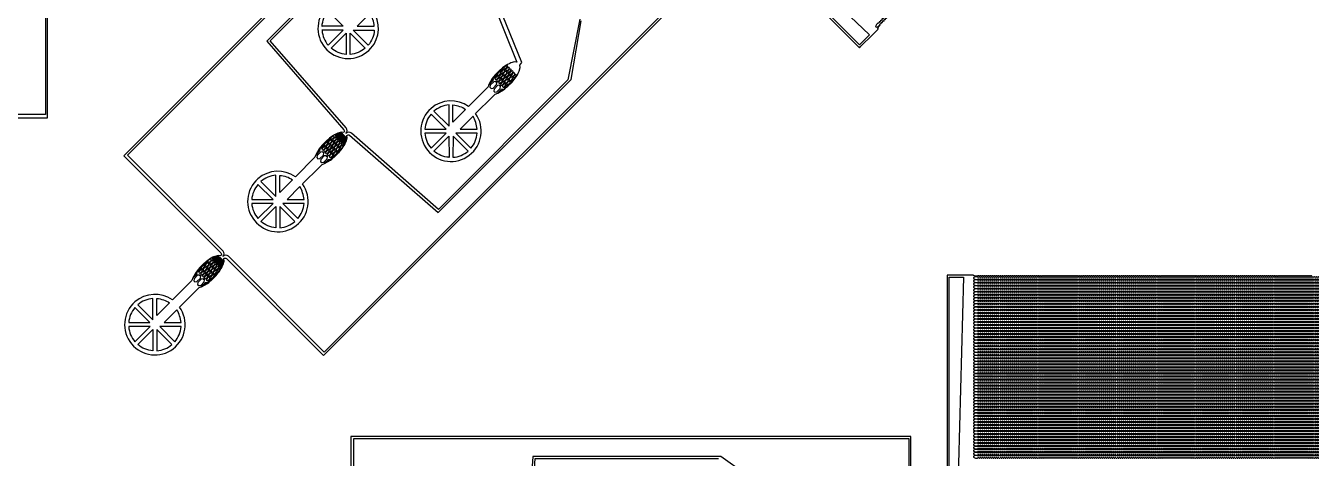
# Model space of a CAD drawing. Extents: x 4056 to 105656, y 4120 to 105720.
# Drawn here: x 57772 to 89639, y 57509 to 68221 of the extents above; entities that cross this region are included whole.
import ezdxf

# ---------------------------------------------------------------- set-up
doc = ezdxf.new("R2010")
doc.units = 13
doc.header["$MEASUREMENT"] = 0
doc.layers.add('Main Layer', color=7, linetype='Continuous', lineweight=0)

# ---------------------------------------------------------------- blocks, each defined once
blk = doc.blocks.new('row')
blk.add_lwpolyline([(-20, -1000, -0.774597), (-20, -1039), (-20, -1050, -0.774597), (-20, -1089), (-20, -1100, -0.774597), (-20, -1139), (-20, -1150, -0.774597), (-20, -1189), (-20, -1200, -0.774597), (-20, -1239), (-20, -1250, -0.774597), (-20, -1289), (-20, -1300, -0.774597), (-20, -1339), (-20, -1350, -0.774597), (-20, -1389), (-20, -1400, -0.774597), (-20, -1439), (-20, -1450, -0.774597), (-20, -1489), (-20, -1500, -0.774597), (-20, -1539), (-20, -1550, -0.774597), (-20, -1589), (-20, -1600, -0.774597), (-20, -1639), (-20, -1650, -0.774597), (-20, -1689), (-20, -1700, -0.774597), (-20, -1739), (-20, -1750, -0.774597), (-20, -1789), (-20, -1800, -0.774597), (-20, -1839), (-20, -1850, -0.774597), (-20, -1889), (-20, -1900, -0.774597), (-20, -1939), (-20, -1950, -0.774597), (-20, -1989), (-20, -2000, -0.774597), (-20, -2039), (-20, -2050, -0.774597), (-20, -2089), (-20, -2100, -0.774597), (-20, -2139), (-20, -2150, -0.774597), (-20, -2189), (-20, -2200, -0.774597), (-20, -2239), (-20, -2250, -0.774597), (-20, -2289), (-20, -2300, -0.774597), (-20, -2339), (-20, -2350, -0.774597), (-20, -2389), (-20, -2400, -0.774597), (-20, -2439), (-20, -2450, -0.774597), (-20, -2489), (-20, -2500, -0.774597), (-20, -2539), (-20, -2550, -0.774597), (-20, -2589), (-20, -2600, -0.774597), (-20, -2639), (-20, -2650, -0.774597), (-20, -2689), (-20, -2700, -0.774597), (-20, -2739), (-20, -2750, -0.774597), (-20, -2789), (-20, -2800, -0.774597), (-20, -2839), (-20, -2850, -0.774597), (-20, -2889), (-20, -2900, -0.774597), (-20, -2939), (-20, -2950, -0.774597), (-20, -2989), (-20, -3000, -0.774597), (-20, -3039), (-20, -3050, -0.774597), (-20, -3089), (-20, -3100, -0.774597), (-20, -3139), (-20, -3150, -0.774597), (-20, -3189), (-20, -3200, -0.774597), (-20, -3239), (-20, -3250, -0.774597), (-20, -3289), (-20, -3300, -0.774597), (-20, -3339), (-20, -3350, -0.774597), (-20, -3389), (-20, -3400, -0.774597), (-20, -3439), (-20, -3450, -0.774597), (-20, -3489), (-20, -3500, -0.774597), (-20, -3539), (-20, -3550, -0.774597), (-20, -3589), (-20, -3600, -0.774597), (-20, -3639), (-20, -3650, -0.774597), (-20, -3689), (-20, -3700, -0.774597), (-20, -3739), (-20, -3750, -0.774597), (-20, -3789), (-20, -3800, -0.774597), (-20, -3839), (-20, -3850, -0.774597), (-20, -3889), (-20, -3900, -0.774597), (-20, -3939), (-20, -3950, -0.774597), (-20, -3989), (-20, -4000, -0.774597), (-20, -4039), (-20, -4050, -0.774597), (-20, -4089), (-20, -4100, -0.774597), (-20, -4139), (-20, -4150, -0.774597), (-20, -4189), (-20, -4200, -0.774597), (-20, -4239), (-20, -4250, -0.774597), (-20, -4289), (-20, -4300, -0.774597), (-20, -4339), (-20, -4350, -0.774597), (-20, -4389), (-20, -4400, -0.774597), (-20, -4439), (-20, -4450, -0.774597), (-20, -4489), (-20, -4500, -0.774597), (-20, -4539), (-20, -4550, -0.774597), (-20, -4589), (-20, -4600, -0.774597), (-20, -4639), (-20, -4650, -0.774597), (-20, -4689), (-20, -4700, -0.774597), (-20, -4739), (-20, -4750, -0.774597), (-20, -4789), (-20, -4800, -0.774597), (-20, -4839), (-20, -4850, -0.774597), (-20, -4889), (-20, -4900, -0.774597), (-20, -4939), (-20, -4950, -0.774597), (-20, -4989), (-20, -5000, -0.774597), (-20, -5039), (-20, -5050, -0.774597), (-20, -5089), (-20, -5100, -0.774597), (-20, -5139), (-20, -5150, -0.774597), (-20, -5189), (-20, -5200, -0.774597), (-20, -5239), (-20, -5250, -0.774597), (-20, -5289), (-20, -5300, -0.774597), (-20, -5339), (-20, -5350, -0.774597), (-20, -5389), (-20, -5400, -0.774597), (-20, -5439), (-20, -5450, -0.774597), (-20, -5489), (-20, -5500, -0.774597), (-20, -5539), (-20, -5550, -0.774597), (-20, -5589), (-20, -5600, -0.774597), (-20, -5639), (-20, -5650, -0.774597), (-20, -5689), (-20, -5700, -0.774597), (-20, -5739), (-20, -5750, -0.774597), (-20, -5789), (-20, -5800, -0.774597), (-20, -5839), (-20, -5850, -0.774597), (-20, -5889), (-20, -5900, -0.774597), (-20, -5939), (-20, -5950, -0.774597), (-20, -5989), (-20, -6000, -0.774597), (-20, -6039), (-20, -6050, -0.774597), (-20, -6089), (-20, -6100, -0.774597), (-20, -6139), (-20, -6150, -0.774597), (-20, -6189), (-20, -6200, -0.774597), (-20, -6239), (-20, -6250, -0.774597), (-20, -6289), (-20, -6300, -0.774597), (-20, -6339), (-20, -6350, -0.774597), (-20, -6389), (-20, -6400, -0.774597), (-20, -6439), (-20, -6450, -0.774597), (-20, -6489), (-20, -6500, -0.774597), (-20, -6539), (-20, -6550, -0.774597), (-20, -6589), (-20, -6600, -0.774597), (-20, -6639), (-20, -6650, -0.774597), (-20, -6689), (-20, -6700, -0.774597), (-20, -6739), (-20, -6750, -0.774597), (-20, -6789), (-20, -6800, -0.774597), (-20, -6839), (-20, -6850, -0.774597), (-20, -6889), (-20, -6900, -0.774597), (-20, -6939), (-20, -6950, -0.774597), (-20, -6989), (-20, -7000, -0.774597), (-20, -7039), (-20, -7050, -0.774597), (-20, -7089), (-20, -7100, -0.774597), (-20, -7139), (-20, -7150, -0.774597), (-20, -7189), (-20, -7200, -0.774597), (-20, -7239), (-20, -7250, -0.774597), (-20, -7289), (-20, -7300, -0.774597), (-20, -7339), (-20, -7350, -0.774597), (-20, -7389), (-20, -7400, -0.774597), (-20, -7439), (-20, -7450, -0.774597), (-20, -7489), (-20, -7500, -0.774597), (-20, -7539), (-20, -7550, -0.774597), (-20, -7589), (-20, -7600, -0.774597), (-20, -7639), (-20, -7650, -0.774597), (-20, -7689), (-20, -7700, -0.774597), (-20, -7739), (-20, -7750, -0.774597), (-20, -7789), (-20, -7800, -0.774597), (-20, -7839), (-20, -7850, -0.774597), (-20, -7889), (-20, -7900, -0.774597), (-20, -7939), (-20, -7950, -0.774597), (-20, -7989), (-20, -8000, -0.774597), (-20, -8039), (-20, -8050, -0.774597), (-20, -8089), (-20, -8100, -0.774597), (-20, -8139), (-20, -8150, -0.774597), (-20, -8189), (-20, -8200, -0.774597), (-20, -8239), (-20, -8250, -0.774597), (-20, -8289), (-20, -8300, -0.774597), (-20, -8339), (-20, -8350, -0.774597), (-20, -8389), (-20, -8400, -0.774597), (-20, -8439), (-20, -8450, -0.774597), (-20, -8489), (-20, -8500, -0.774597), (-20, -8539), (-20, -8550, -0.774597), (-20, -8589), (-20, -8600, -0.774597), (-20, -8639), (-20, -8650, -0.774597), (-20, -8689), (-20, -8700, -0.774597), (-20, -8739), (-20, -8750, -0.774597), (-20, -8789), (-20, -8800, -0.774597), (-20, -8839), (-20, -8850, -0.774597), (-20, -8889), (-20, -8900, -0.774597), (-20, -8939), (-20, -8950, -0.774597), (-20, -8989), (-20, -9000, -0.774597), (-20, -9039), (-20, -9050, -0.774597), (-20, -9089), (-20, -9100, -0.774597), (-20, -9139), (-20, -9150, -0.774597), (-20, -9189), (-20, -9200, -0.774597), (-20, -9239), (-20, -9250, -0.774597), (-20, -9289), (-20, -9300, -0.774597), (-20, -9339), (-20, -9350, -0.774597), (-20, -9389), (-20, -9400, -0.774597), (-20, -9439), (-20, -9450, -0.774597), (-20, -9489), (-20, -9500, -0.774597), (-20, -9539), (-20, -9550, -0.774597), (-20, -9589), (-20, -9600, -0.774597), (-20, -9639), (-20, -9650, -0.774597), (-20, -9689), (-20, -9700, -0.774597), (-20, -9739), (-20, -9750, -0.774597), (-20, -9789), (-20, -9800, -0.774597), (-20, -9839), (-20, -9850, -0.774597), (-20, -9889), (-20, -9900, -0.774597), (-20, -9939), (-20, -9950, -0.774597), (-20, -9989), (-20, -10000, -0.774597), (-20, -10039), (-20, -10050, -0.774597), (-20, -10089), (-20, -10100, -0.774597), (-20, -10139), (-20, -10150, -0.774597), (-20, -10189), (-20, -10200, -0.774597), (-20, -10239), (-20, -10250, -0.774597), (-20, -10289), (-20, -10300, -0.774597), (-20, -10339), (-20, -10350, -0.774597), (-20, -10389), (-20, -10400, -0.774597), (-20, -10439), (-20, -10450, -0.774597), (-20, -10489), (-20, -10500, -0.774597), (-20, -10539), (-20, -10550, -0.774597), (-20, -10589), (-20, -10600, -0.774597), (-20, -10639), (-20, -10650, -0.774597), (-20, -10689), (-20, -10700, -0.774597), (-20, -10739), (-20, -10750, -0.774597), (-20, -10789), (-20, -10800, -0.774597), (-20, -10839), (-20, -10850, -0.774597), (-20, -10889), (-20, -10900, -0.774597), (-20, -10939), (-20, -10950, -0.774597), (-20, -10989), (-20, -11000, -0.774597), (-20, -11039), (-20, -11050, -0.774597), (-20, -11089), (-20, -11100, -0.774597), (-20, -11139), (-20, -11150, -0.774597), (-20, -11189), (-20, -11200, -0.774597), (-20, -11239), (-20, -11250, -0.774597), (-20, -11289), (-20, -11300, -0.774597), (-20, -11339), (-20, -11350, -0.774597), (-20, -11389), (-20, -11400, -0.774597), (-20, -11439), (-20, -11450, -0.774597), (-20, -11489), (-20, -11500, -0.774597), (-20, -11539), (-20, -11550, -0.774597), (-20, -11589), (-20, -11600, -0.774597), (-20, -11639), (-20, -11650, -0.774597), (-20, -11689), (-20, -11700, -0.774597), (-20, -11739), (-20, -11750, -0.774597), (-20, -11789), (-20, -11800, -0.774597), (-20, -11839), (-20, -11850, -0.774597), (-20, -11889), (-20, -11900, -0.774597), (-20, -11939), (-20, -11950, -0.774597), (-20, -11989), (-20, -12000, -0.774597), (-20, -12039), (-20, -12050, -0.774597), (-20, -12089), (-20, -12100, -0.774597), (-20, -12139), (-20, -12150, -0.774597), (-20, -12189), (-20, -12200, -0.774597), (-20, -12239), (-20, -12250, -0.774597), (-20, -12289), (-20, -12300, -0.774597), (-20, -12339), (-20, -12350, -0.774597), (-20, -12389), (-20, -12400, -0.774597), (-20, -12439), (-20, -12450, -0.774597), (-20, -12489), (-20, -12500, -0.774597), (-20, -12539), (-20, -12550, -0.774597), (-20, -12589), (-20, -12600, -0.774597), (-20, -12639), (-20, -12650, -0.774597), (-20, -12689), (-20, -12700, -0.774597), (-20, -12739), (-20, -12750, -0.774597), (-20, -12789), (-20, -12800, -0.774597), (-20, -12839), (-20, -12850, -0.774597), (-20, -12889), (-20, -12900, -0.774597), (-20, -12939), (-20, -12950, -0.774597), (-20, -12989), (-20, -13000, -0.774597), (-20, -13039), (-20, -13050, -0.774597), (-20, -13089), (-20, -13100, -0.774597), (-20, -13139), (-20, -13150, -0.774597), (-20, -13189), (-20, -13200, -0.774597), (-20, -13239), (-20, -13250, -0.774597), (-20, -13289), (-20, -13300, -0.774597), (-20, -13339), (-20, -13350, -0.774597), (-20, -13389), (-20, -13400, -0.774597), (-20, -13439), (-20, -13450, -0.774597), (-20, -13489), (-20, -13500, -0.774597), (-20, -13539), (-20, -13550, -0.774597), (-20, -13589), (-20, -13600, -0.774597), (-20, -13639), (-20, -13650, -0.774597), (-20, -13689), (-20, -13700, -0.774597), (-20, -13739), (-20, -13750, -0.774597), (-20, -13789), (-20, -13800, -0.774597), (-20, -13839), (-20, -13850, -0.774597), (-20, -13889), (-20, -13900, -0.774597), (-20, -13939), (-20, -13950, -0.774597), (-20, -13989), (-20, -14000, -0.774597), (-20, -14039), (-20, -14050, -0.774597), (-20, -14089), (-20, -14100, -0.774597), (-20, -14139), (-20, -14150, -0.774597), (-20, -14189), (-20, -14200, -0.774597), (-20, -14239), (-20, -14250, -0.774597), (-20, -14289), (-20, -14300, -0.774597), (-20, -14339), (-20, -14350, -0.774597), (-20, -14389), (-20, -14400, -0.774597), (-20, -14439), (-20, -14450, -0.774597), (-20, -14489), (-20, -14500, -0.774597), (-20, -14539), (-20, -14550, -0.774597), (-20, -14589), (-20, -14600, -0.774597), (-20, -14639), (-20, -14650, -0.774597), (-20, -14689), (-20, -14700, -0.774597), (-20, -14739), (-20, -14750, -0.774597), (-20, -14789), (-20, -14800, -0.774597), (-20, -14839), (-20, -14850, -0.774597), (-20, -14889), (-20, -14900, -0.774597), (-20, -14939), (-20, -14950, -0.774597), (-20, -14989), (-20, -15000, -0.774597), (-20, -15039), (-20, -15050, -0.774597), (-20, -15089), (-20, -15100), (0, -15150), (25, -15150), (45, -15100), (45, -15089, -0.774597), (45, -15050), (45, -15039, -0.774597), (45, -15000), (45, -14989, -0.774597), (45, -14950), (45, -14939, -0.774597), (45, -14900), (45, -14889, -0.774597), (45, -14850), (45, -14839, -0.774597), (45, -14800), (45, -14789, -0.774597), (45, -14750), (45, -14739, -0.774597), (45, -14700), (45, -14689, -0.774597), (45, -14650), (45, -14639, -0.774597), (45, -14600), (45, -14589, -0.774597), (45, -14550), (45, -14539, -0.774597), (45, -14500), (45, -14489, -0.774597), (45, -14450), (45, -14439, -0.774597), (45, -14400), (45, -14389, -0.774597), (45, -14350), (45, -14339, -0.774597), (45, -14300), (45, -14289, -0.774597), (45, -14250), (45, -14239, -0.774597), (45, -14200), (45, -14189, -0.774597), (45, -14150), (45, -14139, -0.774597), (45, -14100), (45, -14089, -0.774597), (45, -14050), (45, -14039, -0.774597), (45, -14000), (45, -13989, -0.774597), (45, -13950), (45, -13939, -0.774597), (45, -13900), (45, -13889, -0.774597), (45, -13850), (45, -13839, -0.774597), (45, -13800), (45, -13789, -0.774597), (45, -13750), (45, -13739, -0.774597), (45, -13700), (45, -13689, -0.774597), (45, -13650), (45, -13639, -0.774597), (45, -13600), (45, -13589, -0.774597), (45, -13550), (45, -13539, -0.774597), (45, -13500), (45, -13489, -0.774597), (45, -13450), (45, -13439, -0.774597), (45, -13400), (45, -13389, -0.774597), (45, -13350), (45, -13339, -0.774597), (45, -13300), (45, -13289, -0.774597), (45, -13250), (45, -13239, -0.774597), (45, -13200), (45, -13189, -0.774597), (45, -13150), (45, -13139, -0.774597), (45, -13100), (45, -13089, -0.774597), (45, -13050), (45, -13039, -0.774597), (45, -13000), (45, -12989, -0.774597), (45, -12950), (45, -12939, -0.774597), (45, -12900), (45, -12889, -0.774597), (45, -12850), (45, -12839, -0.774597), (45, -12800), (45, -12789, -0.774597), (45, -12750), (45, -12739, -0.774597), (45, -12700), (45, -12689, -0.774597), (45, -12650), (45, -12639, -0.774597), (45, -12600), (45, -12589, -0.774597), (45, -12550), (45, -12539, -0.774597), (45, -12500), (45, -12489, -0.774597), (45, -12450), (45, -12439, -0.774597), (45, -12400), (45, -12389, -0.774597), (45, -12350), (45, -12339, -0.774597), (45, -12300), (45, -12289, -0.774597), (45, -12250), (45, -12239, -0.774597), (45, -12200), (45, -12189, -0.774597), (45, -12150), (45, -12139, -0.774597), (45, -12100), (45, -12089, -0.774597), (45, -12050), (45, -12039, -0.774597), (45, -12000), (45, -11989, -0.774597), (45, -11950), (45, -11939, -0.774597), (45, -11900), (45, -11889, -0.774597), (45, -11850), (45, -11839, -0.774597), (45, -11800), (45, -11789, -0.774597), (45, -11750), (45, -11739, -0.774597), (45, -11700), (45, -11689, -0.774597), (45, -11650), (45, -11639, -0.774597), (45, -11600), (45, -11589, -0.774597), (45, -11550), (45, -11539, -0.774597), (45, -11500), (45, -11489, -0.774597), (45, -11450), (45, -11439, -0.774597), (45, -11400), (45, -11389, -0.774597), (45, -11350), (45, -11339, -0.774597), (45, -11300), (45, -11289, -0.774597), (45, -11250), (45, -11239, -0.774597), (45, -11200), (45, -11189, -0.774597), (45, -11150), (45, -11139, -0.774597), (45, -11100), (45, -11089, -0.774597), (45, -11050), (45, -11039, -0.774597), (45, -11000), (45, -10989, -0.774597), (45, -10950), (45, -10939, -0.774597), (45, -10900), (45, -10889, -0.774597), (45, -10850), (45, -10839, -0.774597), (45, -10800), (45, -10789, -0.774597), (45, -10750), (45, -10739, -0.774597), (45, -10700), (45, -10689, -0.774597), (45, -10650), (45, -10639, -0.774597), (45, -10600), (45, -10589, -0.774597), (45, -10550), (45, -10539, -0.774597), (45, -10500), (45, -10489, -0.774597), (45, -10450), (45, -10439, -0.774597), (45, -10400), (45, -10389, -0.774597), (45, -10350), (45, -10339, -0.774597), (45, -10300), (45, -10289, -0.774597), (45, -10250), (45, -10239, -0.774597), (45, -10200), (45, -10189, -0.774597), (45, -10150), (45, -10139, -0.774597), (45, -10100), (45, -10089, -0.774597), (45, -10050), (45, -10039, -0.774597), (45, -10000), (45, -9989, -0.774597), (45, -9950), (45, -9939, -0.774597), (45, -9900), (45, -9889, -0.774597), (45, -9850), (45, -9839, -0.774597), (45, -9800), (45, -9789, -0.774597), (45, -9750), (45, -9739, -0.774597), (45, -9700), (45, -9689, -0.774597), (45, -9650), (45, -9639, -0.774597), (45, -9600), (45, -9589, -0.774597), (45, -9550), (45, -9539, -0.774597), (45, -9500), (45, -9489, -0.774597), (45, -9450), (45, -9439, -0.774597), (45, -9400), (45, -9389, -0.774597), (45, -9350), (45, -9339, -0.774597), (45, -9300), (45, -9289, -0.774597), (45, -9250), (45, -9239, -0.774597), (45, -9200), (45, -9189, -0.774597), (45, -9150), (45, -9139, -0.774597), (45, -9100), (45, -9089, -0.774597), (45, -9050), (45, -9039, -0.774597), (45, -9000), (45, -8989, -0.774597), (45, -8950), (45, -8939, -0.774597), (45, -8900), (45, -8889, -0.774597), (45, -8850), (45, -8839, -0.774597), (45, -8800), (45, -8789, -0.774597), (45, -8750), (45, -8739, -0.774597), (45, -8700), (45, -8689, -0.774597), (45, -8650), (45, -8639, -0.774597), (45, -8600), (45, -8589, -0.774597), (45, -8550), (45, -8539, -0.774597), (45, -8500), (45, -8489, -0.774597), (45, -8450), (45, -8439, -0.774597), (45, -8400), (45, -8389, -0.774597), (45, -8350), (45, -8339, -0.774597), (45, -8300), (45, -8289, -0.774597), (45, -8250), (45, -8239, -0.774597), (45, -8200), (45, -8189, -0.774597), (45, -8150), (45, -8139, -0.774597), (45, -8100), (45, -8089, -0.774597), (45, -8050), (45, -8039, -0.774597), (45, -8000), (45, -7989, -0.774597), (45, -7950), (45, -7939, -0.774597), (45, -7900), (45, -7889, -0.774597), (45, -7850), (45, -7839, -0.774597), (45, -7800), (45, -7789, -0.774597), (45, -7750), (45, -7739, -0.774597), (45, -7700), (45, -7689, -0.774597), (45, -7650), (45, -7639, -0.774597), (45, -7600), (45, -7589, -0.774597), (45, -7550), (45, -7539, -0.774597), (45, -7500), (45, -7489, -0.774597), (45, -7450), (45, -7439, -0.774597), (45, -7400), (45, -7389, -0.774597), (45, -7350), (45, -7339, -0.774597), (45, -7300), (45, -7289, -0.774597), (45, -7250), (45, -7239, -0.774597), (45, -7200), (45, -7189, -0.774597), (45, -7150), (45, -7139, -0.774597), (45, -7100), (45, -7089, -0.774597), (45, -7050), (45, -7039, -0.774597), (45, -7000), (45, -6989, -0.774597), (45, -6950), (45, -6939, -0.774597), (45, -6900), (45, -6889, -0.774597), (45, -6850), (45, -6839, -0.774597), (45, -6800), (45, -6789, -0.774597), (45, -6750), (45, -6739, -0.774597), (45, -6700), (45, -6689, -0.774597), (45, -6650), (45, -6639, -0.774597), (45, -6600), (45, -6589, -0.774597), (45, -6550), (45, -6539, -0.774597), (45, -6500), (45, -6489, -0.774597), (45, -6450), (45, -6439, -0.774597), (45, -6400), (45, -6389, -0.774597), (45, -6350), (45, -6339, -0.774597), (45, -6300), (45, -6289, -0.774597), (45, -6250), (45, -6239, -0.774597), (45, -6200), (45, -6189, -0.774597), (45, -6150), (45, -6139, -0.774597), (45, -6100), (45, -6089, -0.774597), (45, -6050), (45, -6039, -0.774597), (45, -6000), (45, -5989, -0.774597), (45, -5950), (45, -5939, -0.774597), (45, -5900), (45, -5889, -0.774597), (45, -5850), (45, -5839, -0.774597), (45, -5800), (45, -5789, -0.774597), (45, -5750), (45, -5739, -0.774597), (45, -5700), (45, -5689, -0.774597), (45, -5650), (45, -5639, -0.774597), (45, -5600), (45, -5589, -0.774597), (45, -5550), (45, -5539, -0.774597), (45, -5500), (45, -5489, -0.774597), (45, -5450), (45, -5439, -0.774597), (45, -5400), (45, -5389, -0.774597), (45, -5350), (45, -5339, -0.774597), (45, -5300), (45, -5289, -0.774597), (45, -5250), (45, -5239, -0.774597), (45, -5200), (45, -5189, -0.774597), (45, -5150), (45, -5139, -0.774597), (45, -5100), (45, -5089, -0.774597), (45, -5050), (45, -5039, -0.774597), (45, -5000), (45, -4989, -0.774597), (45, -4950), (45, -4939, -0.774597), (45, -4900), (45, -4889, -0.774597), (45, -4850), (45, -4839, -0.774597), (45, -4800), (45, -4789, -0.774597), (45, -4750), (45, -4739, -0.774597), (45, -4700), (45, -4689, -0.774597), (45, -4650), (45, -4639, -0.774597), (45, -4600), (45, -4589, -0.774597), (45, -4550), (45, -4539, -0.774597), (45, -4500), (45, -4489, -0.774597), (45, -4450), (45, -4439, -0.774597), (45, -4400), (45, -4389, -0.774597), (45, -4350), (45, -4339, -0.774597), (45, -4300), (45, -4289, -0.774597), (45, -4250), (45, -4239, -0.774597), (45, -4200), (45, -4189, -0.774597), (45, -4150), (45, -4139, -0.774597), (45, -4100), (45, -4089, -0.774597), (45, -4050), (45, -4039, -0.774597), (45, -4000), (45, -3989, -0.774597), (45, -3950), (45, -3939, -0.774597), (45, -3900), (45, -3889, -0.774597), (45, -3850), (45, -3839, -0.774597), (45, -3800), (45, -3789, -0.774597), (45, -3750), (45, -3739, -0.774597), (45, -3700), (45, -3689, -0.774597), (45, -3650), (45, -3639, -0.774597), (45, -3600), (45, -3589, -0.774597), (45, -3550), (45, -3539, -0.774597), (45, -3500), (45, -3489, -0.774597), (45, -3450), (45, -3439, -0.774597), (45, -3400), (45, -3389, -0.774597), (45, -3350), (45, -3339, -0.774597), (45, -3300), (45, -3289, -0.774597), (45, -3250), (45, -3239, -0.774597), (45, -3200), (45, -3189, -0.774597), (45, -3150), (45, -3139, -0.774597), (45, -3100), (45, -3089, -0.774597), (45, -3050), (45, -3039, -0.774597), (45, -3000), (45, -2989, -0.774597), (45, -2950), (45, -2939, -0.774597), (45, -2900), (45, -2889, -0.774597), (45, -2850), (45, -2839, -0.774597), (45, -2800), (45, -2789, -0.774597), (45, -2750), (45, -2739, -0.774597), (45, -2700), (45, -2689, -0.774597), (45, -2650), (45, -2639, -0.774597), (45, -2600), (45, -2589, -0.774597), (45, -2550), (45, -2539, -0.774597), (45, -2500), (45, -2489, -0.774597), (45, -2450), (45, -2439, -0.774597), (45, -2400), (45, -2389, -0.774597), (45, -2350), (45, -2339, -0.774597), (45, -2300), (45, -2289, -0.774597), (45, -2250), (45, -2239, -0.774597), (45, -2200), (45, -2189, -0.774597), (45, -2150), (45, -2139, -0.774597), (45, -2100), (45, -2089, -0.774597), (45, -2050), (45, -2039, -0.774597), (45, -2000), (45, -1989, -0.774597), (45, -1950), (45, -1939, -0.774597), (45, -1900), (45, -1889, -0.774597), (45, -1850), (45, -1839, -0.774597), (45, -1800), (45, -1789, -0.774597), (45, -1750), (45, -1739, -0.774597), (45, -1700), (45, -1689, -0.774597), (45, -1650), (45, -1639, -0.774597), (45, -1600), (45, -1589, -0.774597), (45, -1550), (45, -1539, -0.774597), (45, -1500), (45, -1489, -0.774597), (45, -1450), (45, -1439, -0.774597), (45, -1400), (45, -1389, -0.774597), (45, -1350), (45, -1339, -0.774597), (45, -1300), (45, -1289, -0.774597), (45, -1250), (45, -1239, -0.774597), (45, -1200), (45, -1189, -0.774597), (45, -1150), (45, -1139, -0.774597), (45, -1100), (45, -1089, -0.774597), (45, -1050), (45, -1039, -0.774597), (45, -1000), (45, -989, -0.774597), (45, -950), (45, -939, -0.774597), (45, -900), (45, -889, -0.774597), (45, -850), (45, -839, -0.774597), (45, -800), (45, -789, -0.774597), (45, -750), (45, -739, -0.774597), (45, -700), (45, -689, -0.774597), (45, -650), (45, -639, -0.774597), (45, -600), (45, -589, -0.774597), (45, -550), (45, -539, -0.774597), (45, -500), (45, -489, -0.774597), (45, -450), (45, -439, -0.774597), (45, -400), (45, -389, -0.774597), (45, -350), (45, -339, -0.774597), (45, -300), (45, -289, -0.774597), (45, -250), (45, -239, -0.774597), (45, -200), (45, -189, -0.774597), (45, -150), (45, -139, -0.774597), (45, -100), (45, -50), (45, -50), (25, 0), (0, 0), (-20, -50), (-20, -100, -0.774597), (-20, -139), (-20, -150, -0.774597), (-20, -189), (-20, -200, -0.774597), (-20, -239), (-20, -250, -0.774597), (-20, -289), (-20, -300, -0.774597), (-20, -339), (-20, -350, -0.774597), (-20, -389), (-20, -400, -0.774597), (-20, -439), (-20, -450, -0.774597), (-20, -489), (-20, -500, -0.774597), (-20, -539), (-20, -550, -0.774597), (-20, -589), (-20, -600, -0.774597), (-20, -639), (-20, -650, -0.774597), (-20, -689), (-20, -700, -0.774597), (-20, -739), (-20, -750, -0.774597), (-20, -789), (-20, -800, -0.774597), (-20, -839), (-20, -850, -0.774597), (-20, -889), (-20, -900, -0.774597), (-20, -939), (-20, -950, -0.774597), (-20, -989)], format="xyb", close=True)
blk = doc.blocks.new('*U8')
for points in [[(7468, -7717, 0.774597), (7468, -7679), (7468, -7667, 0.774597), (7468, -7629), (7468, -7617, 0.774597), (7468, -7579), (7468, -7567, 0.774597), (7468, -7529), (7468, -7517, 0.774597), (7468, -7479), (7468, -7467, 0.774597), (7468, -7429), (7468, -7417, 0.774597), (7468, -7379), (7468, -7367, 0.774597), (7468, -7329), (7468, -7317, 0.774597), (7468, -7279), (7468, -7267, 0.774597), (7468, -7229), (7468, -7217, 0.774597), (7468, -7179), (7468, -7167, 0.774597), (7468, -7129), (7468, -7117, 0.774597), (7468, -7079), (7468, -7067, 0.774597), (7468, -7029), (7468, -7017, 0.774597), (7468, -6979), (7468, -6967, 0.774597), (7468, -6929), (7468, -6917, 0.774597), (7468, -6879), (7468, -6867, 0.774597), (7468, -6829), (7468, -6817, 0.774597), (7468, -6779), (7468, -6767, 0.774597), (7468, -6729), (7468, -6717, 0.774597), (7468, -6679), (7468, -6667, 0.774597), (7468, -6629), (7468, -6617, 0.774597), (7468, -6579), (7468, -6567, 0.774597), (7468, -6529), (7468, -6517, 0.774597), (7468, -6479), (7468, -6467, 0.774597), (7468, -6429), (7468, -6417, 0.774597), (7468, -6379), (7468, -6367, 0.774597), (7468, -6329), (7468, -6317, 0.774597), (7468, -6279), (7468, -6267, 0.774597), (7468, -6229), (7468, -6217, 0.774597), (7468, -6179), (7468, -6167, 0.774597), (7468, -6129), (7468, -6117, 0.774597), (7468, -6079), (7468, -6067, 0.774597), (7468, -6029), (7468, -6017, 0.774597), (7468, -5979), (7468, -5967, 0.774597), (7468, -5929), (7468, -5917, 0.774597), (7468, -5879), (7468, -5867, 0.774597), (7468, -5829), (7468, -5817, 0.774597), (7468, -5779), (7468, -5767, 0.774597), (7468, -5729), (7468, -5717, 0.774597), (7468, -5679), (7468, -5667, 0.774597), (7468, -5629), (7468, -5617, 0.774597), (7468, -5579), (7468, -5567, 0.774597), (7468, -5529), (7468, -5517, 0.774597), (7468, -5479), (7468, -5467, 0.774597), (7468, -5429), (7468, -5417, 0.774597), (7468, -5379), (7468, -5367, 0.774597), (7468, -5329), (7468, -5317, 0.774597), (7468, -5279), (7468, -5267, 0.774597), (7468, -5229), (7468, -5217, 0.774597), (7468, -5179), (7468, -5167, 0.774597), (7468, -5129), (7468, -5117, 0.774597), (7468, -5079), (7468, -5067, 0.774597), (7468, -5029), (7468, -5017, 0.774597), (7468, -4979), (7468, -4967, 0.774597), (7468, -4929), (7468, -4917, 0.774597), (7468, -4879), (7468, -4867, 0.774597), (7468, -4829), (7468, -4817, 0.774597), (7468, -4779), (7468, -4767, 0.774597), (7468, -4729), (7468, -4717, 0.774597), (7468, -4679), (7468, -4667, 0.774597), (7468, -4629), (7468, -4617, 0.774597), (7468, -4579), (7468, -4567, 0.774597), (7468, -4529), (7468, -4517, 0.774597), (7468, -4479), (7468, -4467, 0.774597), (7468, -4429), (7468, -4417, 0.774597), (7468, -4379), (7468, -4367, 0.774597), (7468, -4329), (7468, -4317, 0.774597), (7468, -4279), (7468, -4267, 0.774597), (7468, -4229), (7468, -4217, 0.774597), (7468, -4179), (7468, -4167, 0.774597), (7468, -4129), (7468, -4117, 0.774597), (7468, -4079), (7468, -4067, 0.774597), (7468, -4029), (7468, -4017, 0.774597), (7468, -3979), (7468, -3967, 0.774597), (7468, -3929), (7468, -3917, 0.774597), (7468, -3879), (7468, -3867, 0.774597), (7468, -3829), (7468, -3817, 0.774597), (7468, -3779), (7468, -3767, 0.774597), (7468, -3729), (7468, -3717, 0.774597), (7468, -3679), (7468, -3667, 0.774597), (7468, -3629), (7468, -3617, 0.774597), (7468, -3579), (7468, -3567, 0.774597), (7468, -3529), (7468, -3517, 0.774597), (7468, -3479), (7468, -3467, 0.774597), (7468, -3429), (7468, -3417, 0.774597), (7468, -3379), (7468, -3367, 0.774597), (7468, -3329), (7468, -3317, 0.774597), (7468, -3279), (7468, -3267, 0.774597), (7468, -3229), (7468, -3217, 0.774597), (7468, -3179), (7468, -3167, 0.774597), (7468, -3129), (7468, -3117, 0.774597), (7468, -3079), (7468, -3067, 0.774597), (7468, -3029), (7468, -3017, 0.774597), (7468, -2979), (7468, -2967, 0.774597), (7468, -2929), (7468, -2917, 0.774597), (7468, -2879), (7468, -2867, 0.774597), (7468, -2829), (7468, -2817, 0.774597), (7468, -2779), (7468, -2767, 0.774597), (7468, -2729), (7468, -2717, 0.774597), (7468, -2679), (7468, -2667, 0.774597), (7468, -2629), (7468, -2617, 0.774597), (7468, -2579), (7468, -2567, 0.774597), (7468, -2529), (7468, -2517, 0.774597), (7468, -2479), (7468, -2467, 0.774597), (7468, -2429), (7468, -2417, 0.774597), (7468, -2379), (7468, -2367, 0.774597), (7468, -2329), (7468, -2317, 0.774597), (7468, -2279), (7468, -2267, 0.774597), (7468, -2229), (7468, -2217, 0.774597), (7468, -2179), (7468, -2167, 0.774597), (7468, -2129), (7468, -2117, 0.774597), (7468, -2079), (7468, -2067, 0.774597), (7468, -2029), (7468, -2017, 0.774597), (7468, -1979), (7468, -1967, 0.774597), (7468, -1929), (7468, -1917, 0.774597), (7468, -1879), (7468, -1867, 0.774597), (7468, -1829), (7468, -1817, 0.774597), (7468, -1779), (7468, -1767, 0.774597), (7468, -1729), (7468, -1717, 0.774597), (7468, -1679), (7468, -1667, 0.774597), (7468, -1629), (7468, -1617, 0.774597), (7468, -1579), (7468, -1567, 0.774597), (7468, -1529), (7468, -1517, 0.774597), (7468, -1479), (7468, -1467, 0.774597), (7468, -1429), (7468, -1417, 0.774597), (7468, -1379), (7468, -1367, 0.774597), (7468, -1329), (7468, -1317, 0.774597), (7468, -1279), (7468, -1267, 0.774597), (7468, -1229), (7468, -1217, 0.774597), (7468, -1179), (7468, -1167, 0.774597), (7468, -1129), (7468, -1117, 0.774597), (7468, -1079), (7468, -1067, 0.774597), (7468, -1029), (7468, -1017, 0.774597), (7468, -979), (7468, -967, 0.774597), (7468, -929), (7468, -917, 0.774597), (7468, -879), (7468, -867, 0.774597), (7468, -829), (7468, -817, 0.774597), (7468, -779), (7468, -767, 0.774597), (7468, -729), (7468, -717, 0.774597), (7468, -679), (7468, -667, 0.774597), (7468, -629), (7468, -617, 0.774597), (7468, -579), (7468, -567, 0.774597), (7468, -529), (7468, -517, 0.774597), (7468, -479), (7468, -467, 0.774597), (7468, -429), (7468, -417, 0.774597), (7468, -379), (7468, -367, 0.774597), (7468, -329), (7468, -317, 0.774597), (7468, -279), (7468, -267, 0.774597), (7468, -229), (7468, -217, 0.774597), (7468, -179), (7468, -167, 0.774597), (7468, -129), (7468, -117, 0.774597), (7468, -79), (7468, -67, 0.774597), (7468, -29), (7468, -17, 0.774597), (7468, 21), (7468, 33, 0.774597), (7468, 71), (7468, 83, 0.774597), (7468, 121), (7468, 133, 0.774597), (7468, 171), (7468, 183, 0.774597), (7468, 221), (7468, 233, 0.774597), (7468, 271), (7468, 283, 0.774597), (7468, 321), (7468, 333, 0.774597), (7468, 371), (7468, 383, 0.774597), (7468, 421), (7468, 433, 0.774597), (7468, 471), (7468, 483, 0.774597), (7468, 521), (7468, 533, 0.774597), (7468, 571), (7468, 621), (7488, 671), (7500, 671), (7500, 1275), (7500, 1325), (1079, 1325)], [(1500, 2226), (3500, 2226), (3500, 2276), (3500, 16110), (100, 16110, -0.387956), (50, 16162), (101, 16198), (143, 16277), (158, 16310), (163, 16326), (177, 16370), (182, 16392), (198, 16472), (204, 16508), (213, 16608), (212, 16740), (203, 16840), (198, 16880), (156, 17041), (125, 17100), (125, 17784, 0.347177), (748, 18474, 2.252077), (-125, 17784), (-125, 17193), (-125, 17100), (-156, 17041), (-198, 16880), (-203, 16840), (-212, 16740), (-213, 16608), (-204, 16508), (-198, 16472), (-182, 16392), (-177, 16370), (-163, 16326), (-158, 16310), (-143, 16277), (-101, 16197), (-50, 16162, -0.3605), (-95, 16110), (-3500, 16110), (-3500, 2276), (-3500, 2226), (-1500, 2226)], [(-1079, 1325), (-7500, 1325), (-7500, 1275), (-7500, 871), (-7500, 671), (-7487, 671), (-7468, 621), (-7468, 571, 0.774597)], [(2150, 5730), (3003, 6936), (3003, 11593), (100, 11798, -0.387956), (50, 11849), (101, 11886), (143, 11965), (158, 11997), (163, 12014), (177, 12058), (182, 12080), (198, 12160), (204, 12196), (213, 12296), (212, 12428), (203, 12528), (198, 12568), (156, 12729), (125, 12787), (125, 13472, 0.347177), (748, 14161, 2.252077), (-125, 13472), (-125, 12880), (-125, 12787), (-156, 12729), (-198, 12568), (-203, 12528), (-212, 12428), (-213, 12296), (-204, 12196), (-198, 12160), (-182, 12080), (-177, 12058), (-163, 12014), (-158, 11997), (-143, 11965), (-101, 11885), (-50, 11849, -0.3605), (-95, 11798), (-3003, 11593), (-3003, 6936), (-2150, 5730)], [(-1500, 2276), (-3450, 2276), (-3450, 16035), (-90, 16035, 0.370989), (0, 16137, 0.370989), (90, 16035), (3450, 16035), (3450, 2276), (1500, 2276)], [(1927, 9206, 2.252077), (1054, 9895, 0.347177), (1677, 9206)], [(-150, 6902), (-1752, 7583), (-1702, 7619), (-1702, 7620), (-1659, 7699), (-1645, 7731), (-1640, 7748), (-1626, 7792), (-1620, 7814), (-1605, 7894), (-1598, 7930), (-1590, 8030), (-1590, 8162), (-1600, 8262), (-1604, 8302), (-1646, 8463), (-1677, 8521), (-1677, 9206, 0.347177), (-1054, 9895, 2.252077), (-1927, 9206, -0.002617), (-1927, 9206), (-1927, 8614), (-1927, 8521), (-1958, 8463), (-2001, 8302), (-2005, 8262), (-2015, 8162), (-2015, 8030), (-2006, 7930), (-2000, 7894), (-1985, 7814), (-1979, 7792), (-1965, 7748), (-1960, 7731), (-1946, 7699), (-1903, 7619), (-1852, 7583), (-1843, 7501), (-200, 6802)], [(-2100, 5730), (-2953, 6996), (-2953, 11533), (-90, 11723, 0.370989), (0, 11824, 0.370989), (90, 11723), (2953, 11533), (2953, 6996)]]:
    blk.add_lwpolyline(points, format="xyb")
for points in [[(-50, 19172), (-50, 18644), (-424, 19019), (-423, 19017, -0.159174), (-50, 19172, 3734.089472)], [(50, 19172), (50, 18644), (423, 19017, 0.159174), (50, 19172, -3734.089472)], [(-494, 18946, 0.159174), (-648, 18574), (-121, 18574), (-495, 18948), (-494, 18946)], [(494, 18946), (121, 18574), (648, 18574, 0.159174), (494, 18946, 0.000114)], [(-494, 18101), (-121, 18474), (-648, 18474, 0.159174), (-494, 18101, -0.000581)], [(-125, 17876), (-125, 18328), (-423, 18030, 0.092093), (-125, 17876, 1291.273736)], [(494, 18101, 0.159174), (648, 18474), (121, 18474), (494, 18101)], [(125, 17886), (125, 18328), (423, 18030, -0.129437), (125, 17886, 5438.346978)], [(-423, 14705, -0.159174), (-50, 14859), (-50, 14332), (-424, 14706)], [(50, 14859), (50, 14332), (423, 14705, 0.159174)], [(-494, 14634, 0.159174), (-648, 14261), (-121, 14261), (-495, 14636)], [(648, 14261, 0.159174), (494, 14634), (121, 14261)], [(-121, 14161), (-648, 14161, 0.159174), (-494, 13788)], [(494, 13788, 0.159174), (648, 14161), (121, 14161)], [(-125, 14016), (-423, 13718, 0.092093), (-125, 13563)], [(423, 13718, -0.129437), (125, 13574), (125, 14016)], [(-2225, 10439, -0.159174), (-1852, 10593), (-1852, 10066), (-2227, 10440), (-2225, 10439)], [(-1379, 10439, 0.159174), (-1752, 10593), (-1752, 10066), (-1379, 10439)], [(1379, 10439, -0.159174), (1752, 10593), (1752, 10066), (1379, 10439)], [(2225, 10439, 0.159174), (1852, 10593), (1852, 10066), (2227, 10440), (2225, 10439)], [(-2450, 9995), (-1923, 9995), (-2297, 10370), (-2296, 10368, 0.159174), (-2450, 9995, -0.000083)], [(-1154, 9995, 0.159174), (-1309, 10368), (-1682, 9995), (-1154, 9995)], [(1154, 9995, -0.159174), (1309, 10368), (1682, 9995), (1154, 9995)], [(2450, 9995), (1923, 9995), (2297, 10370), (2296, 10368, -0.159174), (2450, 9995, 0.000083)], [(-2450, 9895, 0.159174), (-2296, 9522), (-1923, 9895), (-2450, 9895)], [(-1154, 9895), (-1682, 9895), (-1309, 9522, 0.159174), (-1154, 9895, 0.000176)], [(1154, 9895), (1682, 9895), (1309, 9522, -0.159174), (1154, 9895, -0.000176)], [(-1927, 9297), (-1927, 9750), (-2225, 9452, 0.092093), (-1927, 9297, -0.000995)], [(-1677, 9307), (-1677, 9750), (-1379, 9452, -0.129437), (-1677, 9307, -0.002246)], [(1677, 9307), (1677, 9750), (1379, 9452, 0.129437), (1677, 9307, 0.002246)]]:
    blk.add_lwpolyline(points, format="xyb", close=True)
for points in [[(-148, 17033), (-190, 16872), (-178, 16872), (-148, 16912)], [(-116, 17032), (-116, 16912), (-86, 16872), (-46, 16872), (-16, 16912), (-16, 17032), (-46, 17072), (-86, 17072)], [(16, 17032), (16, 16912), (46, 16872), (86, 16872), (116, 16912), (116, 17032), (86, 17072), (46, 17072)], [(148, 17033), (190, 16872), (178, 16872), (148, 16912)], [(-173, 16588), (-173, 16528), (-188, 16508), (-196, 16508), (-205, 16608), (-188, 16608)], [(-173, 16760), (-173, 16820), (-188, 16840), (-195, 16840), (-204, 16740), (-188, 16740)], [(-204, 16740), (-188, 16740)], [(-175, 16724), (-190, 16704), (-190, 16644), (-175, 16624), (-155, 16624), (-140, 16644), (-140, 16704), (-155, 16724)], [(-178, 16872), (-182, 16872)], [(-155, 16624), (-175, 16624)], [(-142, 16840), (-157, 16820), (-157, 16760), (-142, 16740), (-122, 16740), (-107, 16760), (-107, 16820), (-122, 16840)], [(-142, 16608), (-157, 16588), (-157, 16528), (-142, 16508), (-122, 16508), (-107, 16528), (-107, 16588), (-122, 16608)], [(-122, 16740), (-142, 16740)], [(-109, 16724), (-124, 16704), (-124, 16644), (-109, 16624), (-89, 16624), (-74, 16644), (-74, 16704), (-89, 16724)], [(-89, 16624), (-109, 16624)], [(-76, 16840), (-91, 16820), (-91, 16760), (-76, 16740), (-56, 16740), (-41, 16760), (-41, 16820), (-56, 16840)], [(-76, 16608), (-91, 16588), (-91, 16528), (-76, 16508), (-56, 16508), (-41, 16528), (-41, 16588), (-56, 16608)], [(-46, 16872), (-86, 16872)], [(-56, 16740), (-76, 16740)], [(-43, 16724), (-58, 16704), (-58, 16644), (-43, 16624), (-23, 16624), (-8, 16644), (-8, 16704), (-23, 16724)], [(-23, 16624), (-43, 16624)], [(-10, 16840), (-25, 16820), (-25, 16760), (-10, 16740), (10, 16740), (25, 16760), (25, 16820), (10, 16840)], [(-10, 16608), (-25, 16588), (-25, 16528), (-10, 16508), (10, 16508), (25, 16528), (25, 16588), (10, 16608)], [(10, 16740), (-10, 16740)], [(23, 16724), (8, 16704), (8, 16644), (23, 16624), (43, 16624), (58, 16644), (58, 16704), (43, 16724)], [(43, 16624), (23, 16624)], [(56, 16840), (41, 16820), (41, 16760), (56, 16740), (76, 16740), (91, 16760), (91, 16820), (76, 16840)], [(56, 16608), (41, 16588), (41, 16528), (56, 16508), (76, 16508), (91, 16528), (91, 16588), (76, 16608)], [(86, 16872), (46, 16872)], [(76, 16740), (56, 16740)], [(89, 16724), (74, 16704), (74, 16644), (89, 16624), (109, 16624), (124, 16644), (124, 16704), (109, 16724)], [(109, 16624), (89, 16624)], [(122, 16840), (107, 16820), (107, 16760), (122, 16740), (142, 16740), (157, 16760), (157, 16820), (142, 16840)], [(122, 16608), (107, 16588), (107, 16528), (122, 16508), (142, 16508), (157, 16528), (157, 16588), (142, 16608)], [(142, 16740), (122, 16740)], [(155, 16724), (140, 16704), (140, 16644), (155, 16624), (175, 16624), (190, 16644), (190, 16704), (175, 16724)], [(175, 16624), (155, 16624)], [(173, 16820), (173, 16760), (188, 16740), (204, 16740), (195, 16840), (188, 16840)], [(173, 16588), (173, 16528), (188, 16508), (196, 16508), (205, 16608), (188, 16608)], [(178, 16872), (182, 16872)], [(188, 16740), (204, 16740)], [(-155, 16492), (-175, 16492), (-190, 16472), (-174, 16392), (-155, 16392), (-140, 16412), (-140, 16472)], [(-174, 16392), (-155, 16392)], [(-136, 16370), (-144, 16360), (-144, 16330), (-136, 16320), (-126, 16320), (-119, 16330), (-119, 16360), (-126, 16370)], [(-122, 16508), (-142, 16508)], [(-126, 16320), (-136, 16320)], [(-120, 16312), (-127, 16302), (-127, 16272), (-120, 16262), (-110, 16262), (-102, 16272), (-102, 16302), (-110, 16312)], [(-109, 16492), (-124, 16472), (-124, 16412), (-109, 16392), (-89, 16392), (-74, 16412), (-74, 16472), (-89, 16492)], [(-110, 16262), (-120, 16262)], [(-103, 16370), (-111, 16360), (-111, 16330), (-103, 16320), (-93, 16320), (-86, 16330), (-86, 16360), (-93, 16370)], [(-86, 16214), (-86, 16244), (-93, 16254), (-103, 16254), (-111, 16244), (-93, 16205)], [(-89, 16392), (-109, 16392)], [(-93, 16320), (-103, 16320)], [(-87, 16312), (-94, 16302), (-94, 16272), (-87, 16262), (-77, 16262), (-69, 16272), (-69, 16302), (-77, 16312)], [(-77, 16262), (-87, 16262)], [(-70, 16370), (-78, 16360), (-78, 16330), (-70, 16320), (-60, 16320), (-53, 16330), (-53, 16360), (-60, 16370)], [(-70, 16254), (-78, 16244), (-78, 16214), (-70, 16204), (-60, 16204), (-53, 16214), (-53, 16244), (-60, 16254)], [(-56, 16508), (-76, 16508)], [(-60, 16320), (-70, 16320)], [(-54, 16312), (-61, 16302), (-61, 16272), (-54, 16262), (-44, 16262), (-36, 16272), (-36, 16302), (-44, 16312)], [(-43, 16492), (-58, 16472), (-58, 16412), (-43, 16392), (-23, 16392), (-8, 16412), (-8, 16472), (-23, 16492)], [(-44, 16262), (-54, 16262)], [(-37, 16370), (-45, 16360), (-45, 16330), (-37, 16320), (-27, 16320), (-20, 16330), (-20, 16360), (-27, 16370)], [(-37, 16254), (-45, 16244), (-45, 16214), (-37, 16204), (-27, 16204), (-20, 16214), (-20, 16244), (-27, 16254)], [(-23, 16392), (-43, 16392)], [(-27, 16320), (-37, 16320)], [(-21, 16312), (-28, 16302), (-28, 16272), (-21, 16262), (-11, 16262), (-3, 16272), (-3, 16302), (-11, 16312)], [(-11, 16262), (-21, 16262)], [(-4, 16370), (-12, 16360), (-12, 16330), (-4, 16320), (6, 16320), (13, 16330), (13, 16360), (6, 16370)], [(-4, 16254), (-12, 16244), (-12, 16214), (-4, 16204), (6, 16204), (13, 16214), (13, 16244), (6, 16254)], [(10, 16508), (-10, 16508)], [(6, 16320), (-4, 16320)], [(12, 16312), (5, 16302), (5, 16272), (12, 16262), (22, 16262), (30, 16272), (30, 16302), (22, 16312)], [(23, 16492), (8, 16472), (8, 16412), (23, 16392), (43, 16392), (58, 16412), (58, 16472), (43, 16492)], [(22, 16262), (12, 16262)], [(29, 16370), (21, 16360), (21, 16330), (29, 16320), (39, 16320), (46, 16330), (46, 16360), (39, 16370)], [(29, 16254), (21, 16244), (21, 16214), (29, 16204), (39, 16204), (46, 16214), (46, 16244), (39, 16254)], [(43, 16392), (23, 16392)], [(39, 16320), (29, 16320)], [(45, 16312), (38, 16302), (38, 16272), (45, 16262), (55, 16262), (63, 16272), (63, 16302), (55, 16312)], [(55, 16262), (45, 16262)], [(62, 16370), (54, 16360), (54, 16330), (62, 16320), (72, 16320), (79, 16330), (79, 16360), (72, 16370)], [(62, 16254), (54, 16244), (54, 16214), (62, 16204), (72, 16204), (79, 16214), (79, 16244), (72, 16254)], [(76, 16508), (56, 16508)], [(72, 16320), (62, 16320)], [(78, 16312), (71, 16302), (71, 16272), (78, 16262), (88, 16262), (96, 16272), (96, 16302), (88, 16312)], [(89, 16492), (74, 16472), (74, 16412), (89, 16392), (109, 16392), (124, 16412), (124, 16472), (109, 16492)], [(88, 16262), (78, 16262)], [(95, 16370), (87, 16360), (87, 16330), (95, 16320), (105, 16320), (112, 16330), (112, 16360), (105, 16370)], [(87, 16214), (93, 16206), (112, 16244), (105, 16254), (95, 16254), (87, 16244)], [(109, 16392), (89, 16392)], [(105, 16320), (95, 16320)], [(111, 16312), (104, 16302), (104, 16272), (111, 16262), (121, 16262), (129, 16272), (129, 16302), (121, 16312)], [(121, 16262), (111, 16262)], [(128, 16370), (120, 16360), (120, 16330), (128, 16320), (138, 16320), (145, 16330), (145, 16360), (138, 16370)], [(142, 16508), (122, 16508)], [(138, 16320), (128, 16320)], [(175, 16492), (155, 16492), (140, 16472), (140, 16412), (155, 16392), (174, 16392), (190, 16472)], [(174, 16392), (155, 16392)], [(188, 16508), (196, 16508)], [(-60, 16204), (-70, 16204)], [(-27, 16204), (-37, 16204)], [(6, 16204), (-4, 16204)], [(39, 16204), (29, 16204)], [(72, 16204), (62, 16204)], [(-116, 12720), (-116, 12600), (-86, 12560), (-46, 12560), (-16, 12600), (-16, 12720), (-46, 12760), (-86, 12760)], [(16, 12720), (16, 12600), (46, 12560), (86, 12560), (116, 12600), (116, 12720), (86, 12760), (46, 12760)], [(-173, 12448), (-173, 12508), (-188, 12528), (-195, 12528), (-204, 12428), (-188, 12428)], [(-148, 12721), (-190, 12560), (-178, 12560), (-148, 12600)], [(-178, 12560), (-182, 12560)], [(-142, 12528), (-157, 12508), (-157, 12448), (-142, 12428), (-122, 12428), (-107, 12448), (-107, 12508), (-122, 12528)], [(-76, 12528), (-91, 12508), (-91, 12448), (-76, 12428), (-56, 12428), (-41, 12448), (-41, 12508), (-56, 12528)], [(-46, 12560), (-86, 12560)], [(-10, 12528), (-25, 12508), (-25, 12448), (-10, 12428), (10, 12428), (25, 12448), (25, 12508), (10, 12528)], [(56, 12528), (41, 12508), (41, 12448), (56, 12428), (76, 12428), (91, 12448), (91, 12508), (76, 12528)], [(86, 12560), (46, 12560)], [(122, 12528), (107, 12508), (107, 12448), (122, 12428), (142, 12428), (157, 12448), (157, 12508), (142, 12528)], [(148, 12721), (190, 12560), (178, 12560), (148, 12600)], [(173, 12508), (173, 12448), (188, 12428), (204, 12428), (195, 12528), (188, 12528)], [(178, 12560), (182, 12560)], [(-173, 12276), (-173, 12216), (-188, 12196), (-196, 12196), (-205, 12296), (-188, 12296)], [(-204, 12428), (-188, 12428)], [(-175, 12412), (-190, 12392), (-190, 12332), (-175, 12312), (-155, 12312), (-140, 12332), (-140, 12392), (-155, 12412)], [(-155, 12180), (-175, 12180), (-190, 12160), (-174, 12080), (-155, 12080), (-140, 12100), (-140, 12160)], [(-155, 12312), (-175, 12312)], [(-142, 12296), (-157, 12276), (-157, 12216), (-142, 12196), (-122, 12196), (-107, 12216), (-107, 12276), (-122, 12296)], [(-122, 12428), (-142, 12428)], [(-122, 12196), (-142, 12196)], [(-109, 12412), (-124, 12392), (-124, 12332), (-109, 12312), (-89, 12312), (-74, 12332), (-74, 12392), (-89, 12412)], [(-109, 12180), (-124, 12160), (-124, 12100), (-109, 12080), (-89, 12080), (-74, 12100), (-74, 12160), (-89, 12180)], [(-89, 12312), (-109, 12312)], [(-76, 12296), (-91, 12276), (-91, 12216), (-76, 12196), (-56, 12196), (-41, 12216), (-41, 12276), (-56, 12296)], [(-56, 12428), (-76, 12428)], [(-56, 12196), (-76, 12196)], [(-43, 12412), (-58, 12392), (-58, 12332), (-43, 12312), (-23, 12312), (-8, 12332), (-8, 12392), (-23, 12412)], [(-43, 12180), (-58, 12160), (-58, 12100), (-43, 12080), (-23, 12080), (-8, 12100), (-8, 12160), (-23, 12180)], [(-23, 12312), (-43, 12312)], [(-10, 12296), (-25, 12276), (-25, 12216), (-10, 12196), (10, 12196), (25, 12216), (25, 12276), (10, 12296)], [(10, 12428), (-10, 12428)], [(10, 12196), (-10, 12196)], [(23, 12412), (8, 12392), (8, 12332), (23, 12312), (43, 12312), (58, 12332), (58, 12392), (43, 12412)], [(23, 12180), (8, 12160), (8, 12100), (23, 12080), (43, 12080), (58, 12100), (58, 12160), (43, 12180)], [(43, 12312), (23, 12312)], [(56, 12296), (41, 12276), (41, 12216), (56, 12196), (76, 12196), (91, 12216), (91, 12276), (76, 12296)], [(76, 12428), (56, 12428)], [(76, 12196), (56, 12196)], [(89, 12412), (74, 12392), (74, 12332), (89, 12312), (109, 12312), (124, 12332), (124, 12392), (109, 12412)], [(89, 12180), (74, 12160), (74, 12100), (89, 12080), (109, 12080), (124, 12100), (124, 12160), (109, 12180)], [(109, 12312), (89, 12312)], [(122, 12296), (107, 12276), (107, 12216), (122, 12196), (142, 12196), (157, 12216), (157, 12276), (142, 12296)], [(142, 12428), (122, 12428)], [(142, 12196), (122, 12196)], [(155, 12412), (140, 12392), (140, 12332), (155, 12312), (175, 12312), (190, 12332), (190, 12392), (175, 12412)], [(175, 12180), (155, 12180), (140, 12160), (140, 12100), (155, 12080), (174, 12080), (190, 12160)], [(175, 12312), (155, 12312)], [(173, 12276), (173, 12216), (188, 12196), (196, 12196), (205, 12296), (188, 12296)], [(188, 12428), (204, 12428)], [(188, 12196), (196, 12196)], [(-174, 12080), (-155, 12080)], [(-136, 12058), (-144, 12048), (-144, 12018), (-136, 12008), (-126, 12008), (-119, 12018), (-119, 12048), (-126, 12058)], [(-126, 12008), (-136, 12008)], [(-120, 12000), (-127, 11990), (-127, 11960), (-120, 11950), (-110, 11950), (-102, 11960), (-102, 11990), (-110, 12000)], [(-110, 11950), (-120, 11950)], [(-103, 12058), (-111, 12048), (-111, 12018), (-103, 12008), (-93, 12008), (-86, 12018), (-86, 12048), (-93, 12058)], [(-86, 11902), (-86, 11932), (-93, 11942), (-103, 11942), (-111, 11932), (-93, 11893)], [(-89, 12080), (-109, 12080)], [(-93, 12008), (-103, 12008)], [(-87, 12000), (-94, 11990), (-94, 11960), (-87, 11950), (-77, 11950), (-69, 11960), (-69, 11990), (-77, 12000)], [(-77, 11950), (-87, 11950)], [(-70, 12058), (-78, 12048), (-78, 12018), (-70, 12008), (-60, 12008), (-53, 12018), (-53, 12048), (-60, 12058)], [(-70, 11942), (-78, 11932), (-78, 11902), (-70, 11892), (-60, 11892), (-53, 11902), (-53, 11932), (-60, 11942)], [(-60, 12008), (-70, 12008)], [(-60, 11892), (-70, 11892)], [(-54, 12000), (-61, 11990), (-61, 11960), (-54, 11950), (-44, 11950), (-36, 11960), (-36, 11990), (-44, 12000)], [(-44, 11950), (-54, 11950)], [(-37, 12058), (-45, 12048), (-45, 12018), (-37, 12008), (-27, 12008), (-20, 12018), (-20, 12048), (-27, 12058)], [(-37, 11942), (-45, 11932), (-45, 11902), (-37, 11892), (-27, 11892), (-20, 11902), (-20, 11932), (-27, 11942)], [(-23, 12080), (-43, 12080)], [(-27, 12008), (-37, 12008)], [(-27, 11892), (-37, 11892)], [(-21, 12000), (-28, 11990), (-28, 11960), (-21, 11950), (-11, 11950), (-3, 11960), (-3, 11990), (-11, 12000)], [(-11, 11950), (-21, 11950)], [(-4, 12058), (-12, 12048), (-12, 12018), (-4, 12008), (6, 12008), (13, 12018), (13, 12048), (6, 12058)], [(-4, 11942), (-12, 11932), (-12, 11902), (-4, 11892), (6, 11892), (13, 11902), (13, 11932), (6, 11942)], [(6, 12008), (-4, 12008)], [(6, 11892), (-4, 11892)], [(12, 12000), (5, 11990), (5, 11960), (12, 11950), (22, 11950), (30, 11960), (30, 11990), (22, 12000)], [(22, 11950), (12, 11950)], [(29, 12058), (21, 12048), (21, 12018), (29, 12008), (39, 12008), (46, 12018), (46, 12048), (39, 12058)], [(29, 11942), (21, 11932), (21, 11902), (29, 11892), (39, 11892), (46, 11902), (46, 11932), (39, 11942)], [(43, 12080), (23, 12080)], [(39, 12008), (29, 12008)], [(39, 11892), (29, 11892)], [(45, 12000), (38, 11990), (38, 11960), (45, 11950), (55, 11950), (63, 11960), (63, 11990), (55, 12000)], [(55, 11950), (45, 11950)], [(62, 12058), (54, 12048), (54, 12018), (62, 12008), (72, 12008), (79, 12018), (79, 12048), (72, 12058)], [(62, 11942), (54, 11932), (54, 11902), (62, 11892), (72, 11892), (79, 11902), (79, 11932), (72, 11942)], [(72, 12008), (62, 12008)], [(72, 11892), (62, 11892)], [(78, 12000), (71, 11990), (71, 11960), (78, 11950), (88, 11950), (96, 11960), (96, 11990), (88, 12000)], [(88, 11950), (78, 11950)], [(95, 12058), (87, 12048), (87, 12018), (95, 12008), (105, 12008), (112, 12018), (112, 12048), (105, 12058)], [(87, 11902), (93, 11894), (112, 11932), (105, 11942), (95, 11942), (87, 11932)], [(109, 12080), (89, 12080)], [(105, 12008), (95, 12008)], [(111, 12000), (104, 11990), (104, 11960), (111, 11950), (121, 11950), (129, 11960), (129, 11990), (121, 12000)], [(121, 11950), (111, 11950)], [(128, 12058), (120, 12048), (120, 12018), (128, 12008), (138, 12008), (145, 12018), (145, 12048), (138, 12058)], [(138, 12008), (128, 12008)], [(174, 12080), (155, 12080)], [(-1950, 8455), (-1992, 8293), (-1980, 8293), (-1950, 8333)], [(-1980, 8293), (-1984, 8293)], [(-1918, 8453), (-1918, 8333), (-1888, 8293), (-1848, 8293), (-1818, 8333), (-1818, 8453), (-1848, 8493), (-1888, 8493)], [(-1848, 8293), (-1888, 8293)], [(-1786, 8453), (-1786, 8333), (-1756, 8293), (-1716, 8293), (-1686, 8333), (-1686, 8453), (-1716, 8493), (-1756, 8493)], [(-1716, 8293), (-1756, 8293)], [(-1654, 8455), (-1613, 8293), (-1624, 8293), (-1654, 8333)], [(-1624, 8293), (-1621, 8293)], [(-1975, 8182), (-1975, 8242), (-1990, 8262), (-1997, 8262), (-2007, 8162), (-1990, 8162)], [(-2007, 8162), (-1990, 8162)], [(-1975, 7950), (-1990, 7930), (-1998, 7930), (-2007, 8030), (-1990, 8030), (-1975, 8010)], [(-1992, 8126), (-1992, 8066), (-1977, 8046), (-1957, 8046), (-1942, 8066), (-1942, 8126), (-1957, 8146), (-1977, 8146)], [(-1977, 8046), (-1957, 8046)], [(-1944, 8262), (-1959, 8242), (-1959, 8182), (-1944, 8162), (-1924, 8162), (-1909, 8182), (-1909, 8242), (-1924, 8262)], [(-1959, 8010), (-1959, 7950), (-1944, 7930), (-1924, 7930), (-1909, 7950), (-1909, 8010), (-1924, 8030), (-1944, 8030)], [(-1924, 8162), (-1944, 8162)], [(-1926, 8126), (-1926, 8066), (-1911, 8046), (-1891, 8046), (-1876, 8066), (-1876, 8126), (-1891, 8146), (-1911, 8146)], [(-1911, 8046), (-1891, 8046)], [(-1878, 8262), (-1893, 8242), (-1893, 8182), (-1878, 8162), (-1858, 8162), (-1843, 8182), (-1843, 8242), (-1858, 8262)], [(-1893, 8010), (-1893, 7950), (-1878, 7930), (-1858, 7930), (-1843, 7950), (-1843, 8010), (-1858, 8030), (-1878, 8030)], [(-1858, 8162), (-1878, 8162)], [(-1860, 8126), (-1860, 8066), (-1845, 8046), (-1825, 8046), (-1810, 8066), (-1810, 8126), (-1825, 8146), (-1845, 8146)], [(-1845, 8046), (-1825, 8046)], [(-1812, 8262), (-1827, 8242), (-1827, 8182), (-1812, 8162), (-1792, 8162), (-1777, 8182), (-1777, 8242), (-1792, 8262)], [(-1827, 8010), (-1827, 7950), (-1812, 7930), (-1792, 7930), (-1777, 7950), (-1777, 8010), (-1792, 8030), (-1812, 8030)], [(-1792, 8162), (-1812, 8162)], [(-1794, 8126), (-1794, 8066), (-1779, 8046), (-1759, 8046), (-1744, 8066), (-1744, 8126), (-1759, 8146), (-1779, 8146)], [(-1779, 8046), (-1759, 8046)], [(-1746, 8262), (-1761, 8242), (-1761, 8182), (-1746, 8162), (-1726, 8162), (-1711, 8182), (-1711, 8242), (-1726, 8262)], [(-1761, 8010), (-1761, 7950), (-1746, 7930), (-1726, 7930), (-1711, 7950), (-1711, 8010), (-1726, 8030), (-1746, 8030)], [(-1726, 8162), (-1746, 8162)], [(-1728, 8126), (-1728, 8066), (-1713, 8046), (-1693, 8046), (-1678, 8066), (-1678, 8126), (-1693, 8146), (-1713, 8146)], [(-1713, 8046), (-1693, 8046)], [(-1680, 8262), (-1695, 8242), (-1695, 8182), (-1680, 8162), (-1660, 8162), (-1645, 8182), (-1645, 8242), (-1660, 8262)], [(-1695, 8010), (-1695, 7950), (-1680, 7930), (-1660, 7930), (-1645, 7950), (-1645, 8010), (-1660, 8030), (-1680, 8030)], [(-1660, 8162), (-1680, 8162)], [(-1662, 8126), (-1662, 8066), (-1647, 8046), (-1627, 8046), (-1612, 8066), (-1612, 8126), (-1627, 8146), (-1647, 8146)], [(-1647, 8046), (-1627, 8046)], [(-1629, 8242), (-1629, 8182), (-1614, 8162), (-1598, 8162), (-1608, 8262), (-1614, 8262)], [(-1629, 7950), (-1614, 7930), (-1606, 7930), (-1598, 8030), (-1614, 8030), (-1629, 8010)], [(-1614, 8162), (-1598, 8162)], [(-1977, 7914), (-1992, 7894), (-1977, 7814), (-1957, 7814), (-1942, 7834), (-1942, 7894), (-1957, 7914)], [(-1957, 7814), (-1977, 7814)], [(-1944, 7930), (-1924, 7930)], [(-1926, 7894), (-1926, 7834), (-1911, 7814), (-1891, 7814), (-1876, 7834), (-1876, 7894), (-1891, 7914), (-1911, 7914)], [(-1911, 7814), (-1891, 7814)], [(-1878, 7930), (-1858, 7930)], [(-1860, 7894), (-1860, 7834), (-1845, 7814), (-1825, 7814), (-1810, 7834), (-1810, 7894), (-1825, 7914), (-1845, 7914)], [(-1845, 7814), (-1825, 7814)], [(-1812, 7930), (-1792, 7930)], [(-1794, 7894), (-1794, 7834), (-1779, 7814), (-1759, 7814), (-1744, 7834), (-1744, 7894), (-1759, 7914), (-1779, 7914)], [(-1779, 7814), (-1759, 7814)], [(-1746, 7930), (-1726, 7930)], [(-1728, 7894), (-1728, 7834), (-1713, 7814), (-1693, 7814), (-1678, 7834), (-1678, 7894), (-1693, 7914), (-1713, 7914)], [(-1713, 7814), (-1693, 7814)], [(-1680, 7930), (-1660, 7930)], [(-1647, 7914), (-1662, 7894), (-1662, 7834), (-1647, 7814), (-1628, 7814), (-1612, 7894), (-1627, 7914)], [(-1647, 7814), (-1628, 7814)], [(-1606, 7930), (-1614, 7930)]]:
    blk.add_lwpolyline(points, close=True)
for points in [[(1083, 1275), (7450, 1275), (7450, 923), (50, 1121)], [(-50, 1121), (-7450, 923), (-7450, 1275), (-1083, 1275)]]:
    blk.add_lwpolyline(points)
for p in [(-7438, 671), (2988, 671), (3062, 671), (3138, 671), (3212, 671), (3288, 671), (3362, 671), (3438, 671), (3512, 671), (3588, 671), (3662, 671), (3738, 671), (3812, 671), (3888, 671), (3962, 671), (4038, 671), (4112, 671), (4188, 671), (4262, 671), (4338, 671), (4412, 671), (4488, 671), (4562, 671), (4638, 671), (4712, 671), (4788, 671), (4862, 671), (4938, 671), (5012, 671), (5088, 671), (5162, 671), (5238, 671), (5312, 671), (5388, 671), (5462, 671), (5538, 671), (5612, 671), (5688, 671), (5762, 671), (5838, 671), (5912, 671), (5988, 671), (6062, 671), (6138, 671), (6212, 671), (6288, 671), (6362, 671), (6438, 671), (6512, 671), (6588, 671), (6662, 671), (6738, 671), (6812, 671), (6888, 671), (6962, 671), (7038, 671), (7112, 671), (7188, 671), (7262, 671), (7338, 671), (7412, 671)]:
    blk.add_blockref('row', p)
blk = doc.blocks.new('*U9')
at = {"color": 0, "linetype": 'ByBlock', "lineweight": -2, "transparency": 16777216}
for p, rotation in [((54814, 82054), 180), ((74072, 73917), 135), ((81937, 54547), 90.00000000000001)]:
    blk.add_blockref('*U8', p, dxfattribs=dict(at, rotation=rotation))

msp = doc.modelspace()

# ---------------------------------------------------------------- linework, layer by layer
at = {"layer": 'Main Layer'}
msp.add_circle((54856, 54920), 50800, dxfattribs=at)

# ---------------------------------------------------------------- block references
at = {"lineweight": 0}
msp.add_blockref('*U9', (0, 0), dxfattribs=at)

doc.saveas('drawing.dxf')
